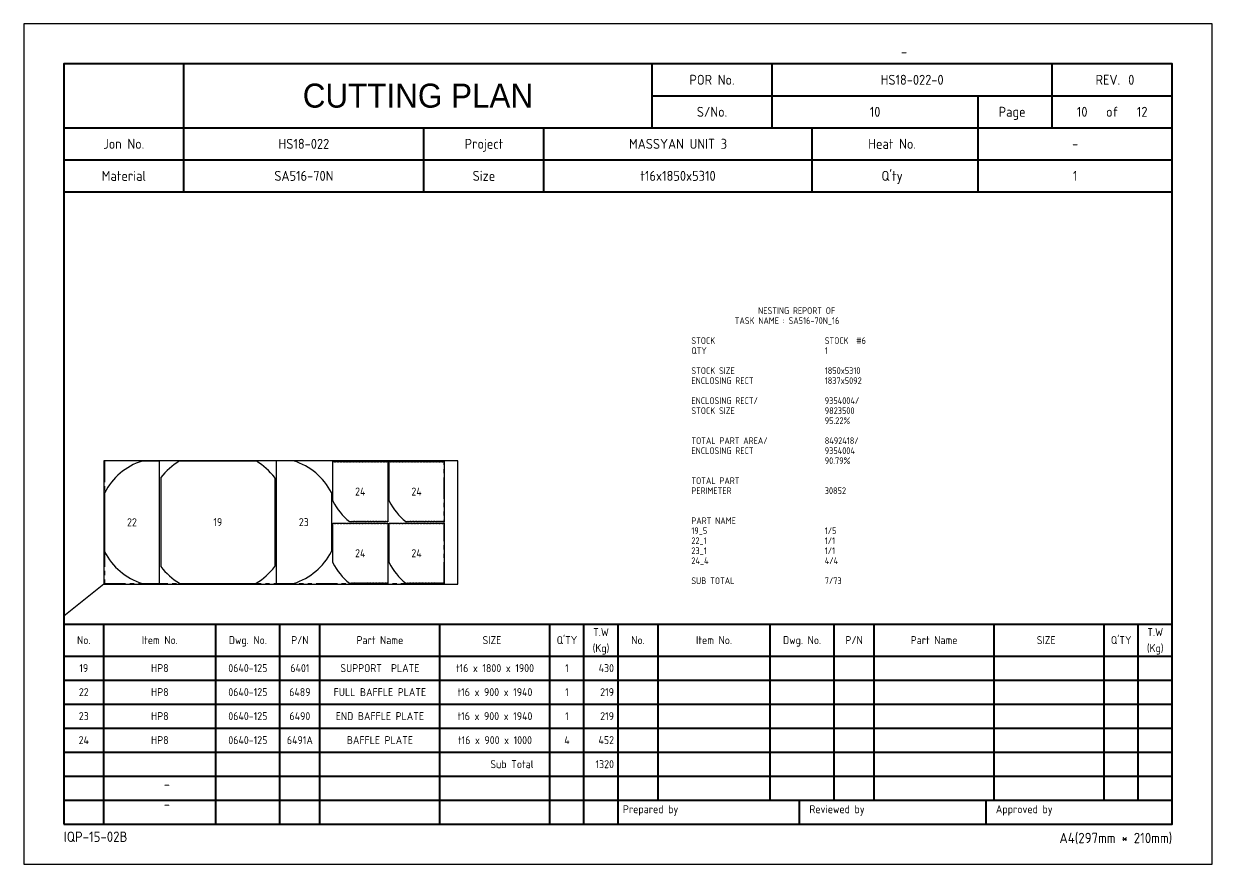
# Model space of a CAD drawing. Header units: millimetres. Extents: x -47360 to 661737, y -45870 to 354580.
# Drawn here: x 400000 to 417820, y 20000 to 32600 of the extents above; entities that cross this region are included whole.
import ezdxf
from ezdxf.enums import TextEntityAlignment as Align

# ---------------------------------------------------------------- set-up
doc = ezdxf.new("R2010")
doc.units = ezdxf.units.MM
doc.header["$LTSCALE"] = 10
doc.linetypes.add('PHANTOM', pattern=[63.5, 31.75, -6.35, 6.35, -6.35, 6.35, -6.35])
for name, color, linetype in [('$ENCL_RECT_RESERVED_LAYER$', 4, 'PHANTOM'), ('19_5__016X1900X1800', 7, 'Continuous'), ('22_1__016X1940X900', 7, 'Continuous'), ('23_1__016X1940X900', 7, 'Continuous'), ('24_4__016X1000X900', 7, 'Continuous'), ('PART-LABEL', 6, 'Continuous'), ('STOCK', 3, 'Continuous'), ('SUMMARY', 4, 'Continuous'), ('T', 2, 'Continuous')]:
    doc.layers.add(name, color=color, linetype=linetype)
doc.layers.add('PAGE', color=9, linetype='Continuous', plot=False)
doc.layers.add('TITLE', color=15, linetype='Continuous', lineweight=40)
doc.styles.get("Standard").update_dxf_attribs({"font": 'isocp2.shx', "bigfont": 'whgtxt.shx'})

# ---------------------------------------------------------------- blocks, each defined once
blk = doc.blocks.new('CP00')
at = {"layer": 'PAGE'}
blk.add_line((20, 70), (10, 62), dxfattribs=at)
blk.add_lwpolyline([(0, 0), (297, 0), (297, 210), (0, 210)], close=True, dxfattribs=at)
at = {"layer": 'TITLE'}
for p, q in [((40, 184), (40, 200)), ((157, 184), (157, 200)), ((10, 184), (287, 184)), ((10, 168), (287, 168)), ((10, 60), (287, 60)), ((148.5, 16), (287, 16))]:
    blk.add_line(p, q, dxfattribs=at)
at = {"layer": 'TITLE', "color": 8}
for p, q in [((187, 184), (187, 200)), ((257, 184), (257, 192)), ((40, 168), (40, 184)), ((130, 168), (130, 184)), ((238.5, 168), (238.5, 184)), ((10, 176), (287, 176)), ((20, 10), (20, 60)), ((48, 10), (48, 60)), ((64, 10), (64, 60)), ((74, 10), (74, 60)), ((104, 10), (104, 60)), ((131.5, 10), (131.5, 60)), ((140, 10), (140, 60)), ((158.5, 16), (158.5, 60)), ((186.5, 16), (186.5, 60)), ((202.5, 16), (202.5, 60)), ((212.5, 16), (212.5, 60)), ((242.5, 16), (242.5, 60)), ((270, 16), (270, 60)), ((278.5, 16), (278.5, 60)), ((10, 52), (287, 52)), ((10, 46), (287, 46)), ((10, 40), (287, 40)), ((10, 34), (287, 34)), ((10, 28), (287, 28)), ((10, 22), (287, 22)), ((10, 16), (148.5, 16)), ((193.8, 16), (193.8, 10)), ((240.4, 16), (240.4, 10))]:
    blk.add_line(p, q, dxfattribs=at)
at = {"layer": 'TITLE', "color": 9}
for p, q in [((257, 192), (257, 200)), ((157, 192), (287, 192)), ((238.5, 184), (238.5, 192)), ((100, 168), (100, 184)), ((197, 168), (197, 184)), ((148.5, 10), (148.5, 60))]:
    blk.add_line(p, q, dxfattribs=at)
at = {"layer": 'TITLE', "color": 15}
blk.add_lwpolyline([(10, 10), (287, 10), (287, 200), (10, 200)], close=True, dxfattribs=at)
at = {"layer": 'PAGE', "color": 2}
blk.add_attdef('ATT_NESTINGPLANNO', text='', height=2.5, dxfattribs=at).set_placement((220, 203), align=Align.MIDDLE_CENTER)
for tag, p in [('ATT_OWNERITEMNO', (35, 7.09)), ('ATT_PARTNAME', (35, 2.09))]:
    blk.add_attdef(tag, text='', height=2.5, dxfattribs=at).set_placement(p, align=Align.MIDDLE_LEFT)
at = {"layer": 'TITLE', "color": 2}
for s, height, p in [('POR No.', 2.5, (172, 196)), ('S/No.', 2.5, (172, 188)), ('Page', 2.5, (247, 188)), ('of', 2.5, (272, 188)), ('Jon No.', 2.5, (25, 180)), ('Project', 2.5, (115, 180)), ('Heat No.', 2.5, (217, 180)), ('-', 2.5, (262.75, 180)), ('Material', 2.5, (25, 172)), ('Size', 2.5, (115, 172)), ("Q'ty", 2.5, (217, 172)), ('No.', 2, (15, 56)), ('Item No.', 2, (34, 56)), ('Dwg. No.', 2, (56, 56)), ('P/N', 2, (69, 56)), ('Part Name', 2, (89, 56)), ('SIZE', 2, (117, 56)), ("Q'TY", 2, (135.75, 56)), ('T.W', 2, (144.25, 58)), ('No.', 2, (153.5, 56)), ('Item No.', 2, (172.5, 56)), ('Dwg. No.', 2, (194.5, 56)), ('P/N', 2, (207.5, 56)), ('Part Name', 2, (227.5, 56)), ('SIZE', 2, (255.5, 56)), ("Q'TY", 2, (274.25, 56)), ('T.W', 2, (282.75, 58)), ('(Kg)', 2, (144.25, 54)), ('(Kg)', 2, (282.75, 54))]:
    blk.add_text(s, height=height, dxfattribs=at).set_placement(p, align=Align.MIDDLE_CENTER)
blk.add_text('REV.', height=2.5, dxfattribs=at).set_placement((274, 196), align=Align.MIDDLE_RIGHT)
blk.add_text('0', height=2.5, dxfattribs=at).set_placement((276, 196), align=Align.MIDDLE_LEFT)
for s, height, p in [('Prepared by', 2, (149.73, 12.75)), ('Reviewed by', 2, (196.33, 12.75)), ('Approved by', 2, (242.93, 12.75)), ('IQP-15-02B', 2.594, (10, 5.57))]:
    blk.add_text(s, height=height, dxfattribs=at).set_placement(p)
blk.add_text('A4(297mm * 210mm)', height=2.5936, dxfattribs=at).set_placement((287, 5.26), align=Align.RIGHT)
at = {"layer": 'TITLE', "color": 3, "insert": (98.5, 192), "char_height": 6, "width": 59.896, "attachment_point": 5}
blk.add_mtext('{\\fHYHeadLine-Medium|b0|i0|c129|p18;CUTTING PLAN}', dxfattribs=at)
at = {"layer": 'TITLE', "color": 2}
for tag, height, p in [('ATT_PORNO', 2.5, (222, 196)), ('ATT_CUTTINGPLANNO', 2.5, (212.75, 188)), ('ATT_PAGENO', 2.5, (264.5, 188)), ('ATT_PAGESUBTOTAL', 2.5, (279.5, 188)), ('ATT_WONO', 2.5, (70, 180)), ('ATT_PROJECT', 2.5, (163.5, 180)), ('ATT_PORWEIGHT', 2, (278.5, 89)), ('ATT_NETWEIGHT', 2, (278.5, 83)), ('ATT_SAVEWEIGHT', 2, (278.5, 77)), ('ATT_SCRAPWEIGHT', 2, (278.5, 71)), ('ATT_CUTTING', 2, (278.5, 65))]:
    blk.add_attdef(tag, text='', height=height, dxfattribs=at).set_placement(p, align=Align.MIDDLE_CENTER)
at = {"layer": 'TITLE', "color": 3}
for tag, p in [('ATT_MATERIAL', (70, 172)), ('ATT_SIZE', (163.5, 172)), ('ATT_QTY', (262.75, 172))]:
    blk.add_attdef(tag, text='', height=2.5, dxfattribs=at).set_placement(p, align=Align.MIDDLE_CENTER)

msp = doc.modelspace()

# ---------------------------------------------------------------- linework, layer by layer
at = {"layer": '$ENCL_RECT_RESERVED_LAYER$'}
msp.add_lwpolyline([(401210, 24210), (406301.59, 24210), (406301.59, 26047.34), (401210, 26047.34)], close=True, dxfattribs=at)
at = {"layer": '19_5__016X1900X1800'}
for p, q in [((402339.53, 26047.34), (403479.7, 26047.34)), ((402054.18, 25788.71), (402054.18, 24468.63)), ((403765.06, 25788.71), (403765.06, 24468.63)), ((402339.53, 24210), (403479.7, 24210))]:
    msp.add_line(p, q, dxfattribs=at)
for centre, radius, start, end in [((402909.62, 25128.67), 1083, 122.160301, 141.954856), ((402339.53, 26035.34), 12, 89.999996, 122.160301), ((403479.7, 26035.34), 12, 57.839691, 89.999996), ((402909.62, 25128.67), 1083, 38.045144, 57.839691), ((402066.18, 25788.71), 12, 141.954856, 180), ((403753.06, 25788.71), 12, 0, 38.045144), ((402066.18, 24468.63), 12, 180, 218.045144), ((402909.62, 25128.67), 1083, 218.045144, 237.839699), ((402909.62, 25128.67), 1083, 302.160309, 321.954856), ((403753.06, 24468.63), 12, 321.954856, 0), ((402339.53, 24222), 12, 237.839699, 270.000004), ((403479.7, 24222), 12, 270.000004, 302.160309)]:
    msp.add_arc(centre, radius, start, end, dxfattribs=at)
at = {"layer": '22_1__016X1940X900'}
for p, q in [((402034.18, 26043.34, 0), (401774.93, 26043.34, 0)), ((402034.18, 24210, 0), (402034.18, 26043.34, 0)), ((401210, 25568.44, 0), (401210, 24684.9, 0)), ((401774.93, 24210, 0), (402034.18, 24210, 0))]:
    msp.add_line(p, q, dxfattribs=at)
for start, end in [(107.471013, 152.632296), (207.367704, 252.528987)]:
    msp.add_arc((402063.44, 25126.67, 0), 961, start, end, dxfattribs=at)
at = {"layer": '23_1__016X1940X900'}
for p, q in [((404046.62, 26047.34, 0), (403785.06, 26047.34, 0)), ((403785.06, 26047.34, 0), (403785.06, 24210, 0)), ((404613.23, 25570.93, 0), (404613.23, 24686.41, 0)), ((403785.06, 24210, 0), (404046.62, 24210, 0))]:
    msp.add_line(p, q, dxfattribs=at)
for start, end in [(27.338722, 72.547285), (287.452723, 332.661286)]:
    msp.add_arc((403757.79, 25128.67, 0), 963, start, end, dxfattribs=at)
at = {"layer": '24_4__016X1000X900'}
for p, q in [((404633.23, 25446.44), (404633.23, 26039.26)), ((404633.23, 26039.26), (404650.39, 26039.26)), ((404662.39, 26039.26), (404672.61, 26039.26)), ((404684.61, 26039.26), (404694.84, 26039.26)), ((404706.84, 26039.26), (404717.06, 26039.26)), ((404729.06, 26039.26), (404739.29, 26039.26)), ((404751.29, 26039.26), (404761.51, 26039.26)), ((404773.51, 26039.26), (404783.74, 26039.26)), ((404795.74, 26039.26), (404805.96, 26039.26)), ((404817.96, 26039.26), (404828.19, 26039.26)), ((404840.19, 26039.26), (404850.41, 26039.26)), ((404862.41, 26039.26), (404872.64, 26039.26)), ((404884.64, 26039.26), (404894.86, 26039.26)), ((404906.86, 26039.26), (404917.09, 26039.26)), ((404929.09, 26039.26), (404939.31, 26039.26)), ((404951.31, 26039.26), (404961.54, 26039.26)), ((404973.54, 26039.26), (404983.76, 26039.26)), ((404995.76, 26039.26), (405005.99, 26039.26)), ((405017.99, 26039.26), (405028.21, 26039.26)), ((405040.21, 26039.26), (405050.44, 26039.26)), ((405062.44, 26039.26), (405072.66, 26039.26)), ((405084.66, 26039.26), (405094.89, 26039.26)), ((405106.89, 26039.26), (405117.11, 26039.26)), ((405129.11, 26039.26), (405139.34, 26039.26)), ((405151.34, 26039.26), (405161.56, 26039.26)), ((405173.56, 26039.26), (405183.79, 26039.26)), ((405195.79, 26039.26), (405206.01, 26039.26)), ((405218.01, 26039.26), (405228.24, 26039.26)), ((405240.24, 26039.26), (405250.46, 26039.26)), ((405262.46, 26039.26), (405272.69, 26039.26)), ((405284.69, 26039.26), (405294.91, 26039.26)), ((405306.91, 26039.26), (405317.14, 26039.26)), ((405329.14, 26039.26), (405339.36, 26039.26)), ((405351.36, 26039.26), (405361.59, 26039.26)), ((405373.59, 26039.26), (405383.81, 26039.26)), ((405395.81, 26039.26), (405406.04, 26039.26)), ((405418.04, 26039.26), (405428.26, 26039.26)), ((405440.26, 26039.26), (405457.41, 26039.26)), ((405457.41, 26039.26), (405457.41, 25134.63)), ((405477.41, 25446.44), (405477.41, 26039.26)), ((405477.41, 26039.26), (405494.56, 26039.26)), ((405506.56, 26039.26), (405516.79, 26039.26)), ((405528.79, 26039.26), (405539.01, 26039.26)), ((405551.01, 26039.26), (405561.24, 26039.26)), ((405573.24, 26039.26), (405583.46, 26039.26)), ((405595.46, 26039.26), (405605.69, 26039.26)), ((405617.69, 26039.26), (405627.91, 26039.26)), ((405639.91, 26039.26), (405650.14, 26039.26)), ((405662.14, 26039.26), (405672.36, 26039.26)), ((405684.36, 26039.26), (405694.59, 26039.26)), ((405706.59, 26039.26), (405716.81, 26039.26)), ((405728.81, 26039.26), (405739.04, 26039.26)), ((405751.04, 26039.26), (405761.26, 26039.26)), ((405773.26, 26039.26), (405783.49, 26039.26)), ((405795.49, 26039.26), (405805.71, 26039.26)), ((405817.71, 26039.26), (405827.94, 26039.26)), ((405839.94, 26039.26), (405850.16, 26039.26)), ((405862.16, 26039.26), (405872.39, 26039.26)), ((405884.39, 26039.26), (405894.61, 26039.26)), ((405906.61, 26039.26), (405916.84, 26039.26)), ((405928.84, 26039.26), (405939.06, 26039.26)), ((405951.06, 26039.26), (405961.29, 26039.26)), ((405973.29, 26039.26), (405983.51, 26039.26)), ((405995.51, 26039.26), (406005.74, 26039.26)), ((406017.74, 26039.26), (406027.96, 26039.26)), ((406039.96, 26039.26), (406050.19, 26039.26)), ((406062.19, 26039.26), (406072.41, 26039.26)), ((406084.41, 26039.26), (406094.64, 26039.26)), ((406106.64, 26039.26), (406116.86, 26039.26)), ((406128.86, 26039.26), (406139.09, 26039.26)), ((406151.09, 26039.26), (406161.31, 26039.26)), ((406173.31, 26039.26), (406183.54, 26039.26)), ((406195.54, 26039.26), (406205.76, 26039.26)), ((406217.76, 26039.26), (406227.99, 26039.26)), ((406239.99, 26039.26), (406250.21, 26039.26)), ((406262.21, 26039.26), (406272.44, 26039.26)), ((406284.44, 26039.26), (406301.59, 26039.26)), ((406301.59, 26039.26), (406301.59, 25134.63)), ((404905.97, 25134.63), (404890.86, 25134.63)), ((404928.2, 25134.63), (404917.97, 25134.63)), ((404950.42, 25134.63), (404940.2, 25134.63)), ((404972.65, 25134.63), (404962.42, 25134.63)), ((404994.87, 25134.63), (404984.65, 25134.63)), ((405017.1, 25134.63), (405006.87, 25134.63)), ((405039.32, 25134.63), (405029.1, 25134.63)), ((405061.55, 25134.63), (405051.32, 25134.63)), ((405083.77, 25134.63), (405073.55, 25134.63)), ((405106, 25134.63), (405095.77, 25134.63)), ((405128.22, 25134.63), (405118, 25134.63)), ((405150.45, 25134.63), (405140.22, 25134.63)), ((405172.67, 25134.63), (405162.45, 25134.63)), ((405194.9, 25134.63), (405184.67, 25134.63)), ((405217.12, 25134.63), (405206.9, 25134.63)), ((405239.35, 25134.63), (405229.12, 25134.63)), ((405261.57, 25134.63), (405251.35, 25134.63)), ((405283.8, 25134.63), (405273.57, 25134.63)), ((405306.02, 25134.63), (405295.8, 25134.63)), ((405328.25, 25134.63), (405318.02, 25134.63)), ((405350.47, 25134.63), (405340.25, 25134.63)), ((405372.7, 25134.63), (405362.47, 25134.63)), ((405394.92, 25134.63), (405384.7, 25134.63)), ((405417.15, 25134.63), (405406.92, 25134.63)), ((405439.37, 25134.63), (405429.15, 25134.63)), ((405457.41, 25134.63), (405451.37, 25134.63)), ((405750.15, 25134.63), (405735.04, 25134.63)), ((405772.38, 25134.63), (405762.15, 25134.63)), ((405794.6, 25134.63), (405784.38, 25134.63)), ((405816.83, 25134.63), (405806.6, 25134.63)), ((405839.05, 25134.63), (405828.83, 25134.63)), ((405861.28, 25134.63), (405851.05, 25134.63)), ((405883.5, 25134.63), (405873.28, 25134.63)), ((405905.73, 25134.63), (405895.5, 25134.63)), ((405927.95, 25134.63), (405917.73, 25134.63)), ((405950.18, 25134.63), (405939.95, 25134.63)), ((405972.4, 25134.63), (405962.18, 25134.63)), ((405994.63, 25134.63), (405984.4, 25134.63)), ((406016.85, 25134.63), (406006.63, 25134.63)), ((406039.08, 25134.63), (406028.85, 25134.63)), ((406061.3, 25134.63), (406051.08, 25134.63)), ((406083.53, 25134.63), (406073.3, 25134.63)), ((406105.75, 25134.63), (406095.53, 25134.63)), ((406127.98, 25134.63), (406117.75, 25134.63)), ((406150.2, 25134.63), (406139.98, 25134.63)), ((406172.43, 25134.63), (406162.2, 25134.63)), ((406194.65, 25134.63), (406184.43, 25134.63)), ((406216.88, 25134.63), (406206.65, 25134.63)), ((406239.1, 25134.63), (406228.88, 25134.63)), ((406261.33, 25134.63), (406251.1, 25134.63)), ((406283.55, 25134.63), (406273.33, 25134.63)), ((406301.59, 25134.63), (406295.55, 25134.63)), ((404633.23, 24521.81), (404633.23, 25114.63)), ((404633.23, 25114.63), (404650.39, 25114.63)), ((404662.39, 25114.63), (404672.61, 25114.63)), ((404684.61, 25114.63), (404694.84, 25114.63)), ((404706.84, 25114.63), (404717.06, 25114.63)), ((404729.06, 25114.63), (404739.29, 25114.63)), ((404751.29, 25114.63), (404761.51, 25114.63)), ((404773.51, 25114.63), (404783.74, 25114.63)), ((404795.74, 25114.63), (404805.96, 25114.63)), ((404817.96, 25114.63), (404828.19, 25114.63)), ((404840.19, 25114.63), (404850.41, 25114.63)), ((404862.41, 25114.63), (404872.64, 25114.63)), ((404884.64, 25114.63), (404894.86, 25114.63)), ((404906.86, 25114.63), (404917.09, 25114.63)), ((404929.09, 25114.63), (404939.31, 25114.63)), ((404951.31, 25114.63), (404961.54, 25114.63)), ((404973.54, 25114.63), (404983.76, 25114.63)), ((404995.76, 25114.63), (405005.99, 25114.63)), ((405017.99, 25114.63), (405028.21, 25114.63)), ((405040.21, 25114.63), (405050.44, 25114.63)), ((405062.44, 25114.63), (405072.66, 25114.63)), ((405084.66, 25114.63), (405094.89, 25114.63)), ((405106.89, 25114.63), (405117.11, 25114.63)), ((405129.11, 25114.63), (405139.34, 25114.63)), ((405151.34, 25114.63), (405161.56, 25114.63)), ((405173.56, 25114.63), (405183.79, 25114.63)), ((405195.79, 25114.63), (405206.01, 25114.63)), ((405218.01, 25114.63), (405228.24, 25114.63)), ((405240.24, 25114.63), (405250.46, 25114.63)), ((405262.46, 25114.63), (405272.69, 25114.63)), ((405284.69, 25114.63), (405294.91, 25114.63)), ((405306.91, 25114.63), (405317.14, 25114.63)), ((405329.14, 25114.63), (405339.36, 25114.63)), ((405351.36, 25114.63), (405361.59, 25114.63)), ((405373.59, 25114.63), (405383.81, 25114.63)), ((405395.81, 25114.63), (405406.04, 25114.63)), ((405418.04, 25114.63), (405428.26, 25114.63)), ((405440.26, 25114.63), (405457.41, 25114.63)), ((405457.41, 25114.63), (405457.41, 24210)), ((405477.41, 24521.81), (405477.41, 25114.63)), ((405477.41, 25114.63), (405494.56, 25114.63)), ((405506.56, 25114.63), (405516.79, 25114.63)), ((405528.79, 25114.63), (405539.01, 25114.63)), ((405551.01, 25114.63), (405561.24, 25114.63)), ((405573.24, 25114.63), (405583.46, 25114.63)), ((405595.46, 25114.63), (405605.69, 25114.63)), ((405617.69, 25114.63), (405627.91, 25114.63)), ((405639.91, 25114.63), (405650.14, 25114.63)), ((405662.14, 25114.63), (405672.36, 25114.63)), ((405684.36, 25114.63), (405694.59, 25114.63)), ((405706.59, 25114.63), (405716.81, 25114.63)), ((405728.81, 25114.63), (405739.04, 25114.63)), ((405751.04, 25114.63), (405761.26, 25114.63)), ((405773.26, 25114.63), (405783.49, 25114.63)), ((405795.49, 25114.63), (405805.71, 25114.63)), ((405817.71, 25114.63), (405827.94, 25114.63)), ((405839.94, 25114.63), (405850.16, 25114.63)), ((405862.16, 25114.63), (405872.39, 25114.63)), ((405884.39, 25114.63), (405894.61, 25114.63)), ((405906.61, 25114.63), (405916.84, 25114.63)), ((405928.84, 25114.63), (405939.06, 25114.63)), ((405951.06, 25114.63), (405961.29, 25114.63)), ((405973.29, 25114.63), (405983.51, 25114.63)), ((405995.51, 25114.63), (406005.74, 25114.63)), ((406017.74, 25114.63), (406027.96, 25114.63)), ((406039.96, 25114.63), (406050.19, 25114.63)), ((406062.19, 25114.63), (406072.41, 25114.63)), ((406084.41, 25114.63), (406094.64, 25114.63)), ((406106.64, 25114.63), (406116.86, 25114.63)), ((406128.86, 25114.63), (406139.09, 25114.63)), ((406151.09, 25114.63), (406161.31, 25114.63)), ((406173.31, 25114.63), (406183.54, 25114.63)), ((406195.54, 25114.63), (406205.76, 25114.63)), ((406217.76, 25114.63), (406227.99, 25114.63)), ((406239.99, 25114.63), (406250.21, 25114.63)), ((406262.21, 25114.63), (406272.44, 25114.63)), ((406284.44, 25114.63), (406301.59, 25114.63)), ((406301.59, 25114.63), (406301.59, 24210)), ((404905.97, 24210), (404890.86, 24210)), ((404928.2, 24210), (404917.97, 24210)), ((404950.42, 24210), (404940.2, 24210)), ((404972.65, 24210), (404962.42, 24210)), ((404994.87, 24210), (404984.65, 24210)), ((405017.1, 24210), (405006.87, 24210)), ((405039.32, 24210), (405029.1, 24210)), ((405061.55, 24210), (405051.32, 24210)), ((405083.77, 24210), (405073.55, 24210)), ((405106, 24210), (405095.77, 24210)), ((405128.22, 24210), (405118, 24210)), ((405150.45, 24210), (405140.22, 24210)), ((405172.67, 24210), (405162.45, 24210)), ((405194.9, 24210), (405184.67, 24210)), ((405217.12, 24210), (405206.9, 24210)), ((405239.35, 24210), (405229.12, 24210)), ((405261.57, 24210), (405251.35, 24210)), ((405283.8, 24210), (405273.57, 24210)), ((405306.02, 24210), (405295.8, 24210)), ((405328.25, 24210), (405318.02, 24210)), ((405350.47, 24210), (405340.25, 24210)), ((405372.7, 24210), (405362.47, 24210)), ((405394.92, 24210), (405384.7, 24210)), ((405417.15, 24210), (405406.92, 24210)), ((405439.37, 24210), (405429.15, 24210)), ((405457.41, 24210), (405451.37, 24210)), ((405750.15, 24210), (405735.04, 24210)), ((405772.38, 24210), (405762.15, 24210)), ((405794.6, 24210), (405784.38, 24210)), ((405816.83, 24210), (405806.6, 24210)), ((405839.05, 24210), (405828.83, 24210)), ((405861.28, 24210), (405851.05, 24210)), ((405883.5, 24210), (405873.28, 24210)), ((405905.73, 24210), (405895.5, 24210)), ((405927.95, 24210), (405917.73, 24210)), ((405950.18, 24210), (405939.95, 24210)), ((405972.4, 24210), (405962.18, 24210)), ((405994.63, 24210), (405984.4, 24210)), ((406016.85, 24210), (406006.63, 24210)), ((406039.08, 24210), (406028.85, 24210)), ((406061.3, 24210), (406051.08, 24210)), ((406083.53, 24210), (406073.3, 24210)), ((406105.75, 24210), (406095.53, 24210)), ((406127.98, 24210), (406117.75, 24210)), ((406150.2, 24210), (406139.98, 24210)), ((406172.43, 24210), (406162.2, 24210)), ((406194.65, 24210), (406184.43, 24210)), ((406216.88, 24210), (406206.65, 24210)), ((406239.1, 24210), (406228.88, 24210)), ((406261.33, 24210), (406251.1, 24210)), ((406283.55, 24210), (406273.33, 24210)), ((406301.59, 24210), (406295.55, 24210))]:
    msp.add_line(p, q, dxfattribs=at)
for centre, radius, start, end in [((404656.39, 26039.26), 6, 179.996427, 0.003573), ((404678.61, 26039.26), 6, 179.996615, 0.003385), ((404700.84, 26039.26), 6, 179.996803, 0.003197), ((404723.06, 26039.26), 6, 179.996992, 0.003008), ((404745.29, 26039.26), 6, 179.99718, 0.00282), ((404767.51, 26039.26), 6, 179.997368, 0.002632), ((404789.74, 26039.26), 6, 179.997556, 0.002444), ((404811.96, 26039.26), 6, 179.997744, 0.002256), ((404834.19, 26039.26), 6, 179.997932, 0.002068), ((404856.41, 26039.26), 6, 179.99812, 0.00188), ((404878.64, 26039.26), 6, 179.998308, 0.001692), ((404900.86, 26039.26), 6, 179.998496, 0.001504), ((404923.09, 26039.26), 6, 179.998684, 0.001316), ((404945.31, 26039.26), 6, 179.998872, 0.001128), ((404967.54, 26039.26), 6, 179.996051, 0.003949), ((404989.76, 26039.26), 6, 179.996239, 0.003761), ((405011.99, 26039.26), 6, 179.996427, 0.003573), ((405034.21, 26039.26), 6, 179.996615, 0.003385), ((405056.44, 26039.26), 6, 179.996803, 0.003197), ((405078.66, 26039.26), 6, 179.996992, 0.003008), ((405100.89, 26039.26), 6, 179.99718, 0.00282), ((405123.11, 26039.26), 6, 179.997368, 0.002632), ((405145.34, 26039.26), 6, 179.997556, 0.002444), ((405167.56, 26039.26), 6, 179.997744, 0.002256), ((405189.79, 26039.26), 6, 179.997932, 0.002068), ((405212.01, 26039.26), 6, 179.99812, 0.00188), ((405234.24, 26039.26), 6, 179.998308, 0.001692), ((405256.46, 26039.26), 6, 179.998496, 0.001504), ((405278.69, 26039.26), 6, 179.998684, 0.001316), ((405300.91, 26039.26), 6, 179.998872, 0.001128), ((405323.14, 26039.26), 6, 179.99906, 0.00094), ((405345.36, 26039.26), 6, 179.999248, 0.000752), ((405367.59, 26039.26), 6, 179.999436, 0.000564), ((405389.81, 26039.26), 6, 179.999624, 0.000376), ((405412.04, 26039.26), 6, 179.999812, 0.000188), ((405434.26, 26039.26), 6, 180, 0), ((405500.56, 26039.26), 6, 179.996427, 0.003573), ((405522.79, 26039.26), 6, 179.996615, 0.003385), ((405545.01, 26039.26), 6, 179.996803, 0.003197), ((405567.24, 26039.26), 6, 179.996992, 0.003008), ((405589.46, 26039.26), 6, 179.99718, 0.00282), ((405611.69, 26039.26), 6, 179.997368, 0.002632), ((405633.91, 26039.26), 6, 179.997556, 0.002444), ((405656.14, 26039.26), 6, 179.997744, 0.002256), ((405678.36, 26039.26), 6, 179.997932, 0.002068), ((405700.59, 26039.26), 6, 179.99812, 0.00188), ((405722.81, 26039.26), 6, 179.998308, 0.001692), ((405745.04, 26039.26), 6, 179.998496, 0.001504), ((405767.26, 26039.26), 6, 179.998684, 0.001316), ((405789.49, 26039.26), 6, 179.998872, 0.001128), ((405811.71, 26039.26), 6, 179.996051, 0.003949), ((405833.94, 26039.26), 6, 179.996239, 0.003761), ((405856.16, 26039.26), 6, 179.996427, 0.003573), ((405878.39, 26039.26), 6, 179.996615, 0.003385), ((405900.61, 26039.26), 6, 179.996803, 0.003197), ((405922.84, 26039.26), 6, 179.996992, 0.003008), ((405945.06, 26039.26), 6, 179.99718, 0.00282), ((405967.29, 26039.26), 6, 179.997368, 0.002632), ((405989.51, 26039.26), 6, 179.997556, 0.002444), ((406011.74, 26039.26), 6, 179.997744, 0.002256), ((406033.96, 26039.26), 6, 179.997932, 0.002068), ((406056.19, 26039.26), 6, 179.99812, 0.00188), ((406078.41, 26039.26), 6, 179.998308, 0.001692), ((406100.64, 26039.26), 6, 179.998496, 0.001504), ((406122.86, 26039.26), 6, 179.998684, 0.001316), ((406145.09, 26039.26), 6, 179.998872, 0.001128), ((406167.31, 26039.26), 6, 179.99906, 0.00094), ((406189.54, 26039.26), 6, 179.999248, 0.000752), ((406211.76, 26039.26), 6, 179.999436, 0.000564), ((406233.99, 26039.26), 6, 179.999624, 0.000376), ((406256.21, 26039.26), 6, 179.999812, 0.000188), ((406278.44, 26039.26), 6, 180, 0), ((404645.23, 25446.44), 12, 180, 207.54358), ((405486.67, 25885.28), 961, 207.54358, 231.109345), ((405489.41, 25446.44), 12, 180, 207.54358), ((406330.85, 25885.28), 961, 207.54358, 231.109345), ((404890.86, 25146.63), 12, 231.109345, 270), ((404911.97, 25134.63), 6, 0.001504, 179.998496), ((404934.2, 25134.63), 6, 359.998684, 180.001316), ((404956.42, 25134.63), 6, 359.995863, 180.004137), ((404978.65, 25134.63), 6, 359.996051, 180.003949), ((405000.87, 25134.63), 6, 359.996239, 180.003761), ((405023.1, 25134.63), 6, 359.996427, 180.003573), ((405045.32, 25134.63), 6, 359.996615, 180.003385), ((405067.55, 25134.63), 6, 359.996803, 180.003197), ((405089.77, 25134.63), 6, 359.996992, 180.003008), ((405112, 25134.63), 6, 359.99718, 180.00282), ((405134.22, 25134.63), 6, 359.997368, 180.002632), ((405156.45, 25134.63), 6, 359.997556, 180.002444), ((405178.67, 25134.63), 6, 359.997744, 180.002256), ((405200.9, 25134.63), 6, 359.997932, 180.002068), ((405223.12, 25134.63), 6, 359.99812, 180.00188), ((405245.35, 25134.63), 6, 359.998308, 180.001692), ((405267.57, 25134.63), 6, 359.998496, 180.001504), ((405289.8, 25134.63), 6, 359.998684, 180.001316), ((405312.02, 25134.63), 6, 359.998872, 180.001128), ((405334.25, 25134.63), 6, 359.99906, 180.00094), ((405356.47, 25134.63), 6, 359.999248, 180.000752), ((405378.7, 25134.63), 6, 359.999436, 180.000564), ((405400.92, 25134.63), 6, 359.999624, 180.000376), ((405423.15, 25134.63), 6, 359.999812, 180.000188), ((405445.37, 25134.63), 6, 0, 180), ((405735.04, 25146.63), 12, 231.109345, 270), ((405756.15, 25134.63), 6, 0.001504, 179.998496), ((405778.38, 25134.63), 6, 359.998684, 180.001316), ((405800.6, 25134.63), 6, 359.995863, 180.004137), ((405822.83, 25134.63), 6, 359.996051, 180.003949), ((405845.05, 25134.63), 6, 359.996239, 180.003761), ((405867.28, 25134.63), 6, 359.996427, 180.003573), ((405889.5, 25134.63), 6, 359.996615, 180.003385), ((405911.73, 25134.63), 6, 359.996803, 180.003197), ((405933.95, 25134.63), 6, 359.996992, 180.003008), ((405956.18, 25134.63), 6, 359.99718, 180.00282), ((405978.4, 25134.63), 6, 359.997368, 180.002632), ((406000.63, 25134.63), 6, 359.997556, 180.002444), ((406022.85, 25134.63), 6, 359.997744, 180.002256), ((406045.08, 25134.63), 6, 359.997932, 180.002068), ((406067.3, 25134.63), 6, 359.99812, 180.00188), ((406089.53, 25134.63), 6, 359.998308, 180.001692), ((406111.75, 25134.63), 6, 359.998496, 180.001504), ((406133.98, 25134.63), 6, 359.998684, 180.001316), ((406156.2, 25134.63), 6, 359.998872, 180.001128), ((406178.43, 25134.63), 6, 359.99906, 180.00094), ((406200.65, 25134.63), 6, 359.999248, 180.000752), ((406222.88, 25134.63), 6, 359.999436, 180.000564), ((406245.1, 25134.63), 6, 359.999624, 180.000376), ((406267.33, 25134.63), 6, 359.999812, 180.000188), ((406289.55, 25134.63), 6, 0, 180), ((404656.39, 25114.63), 6, 179.996427, 0.003573), ((404678.61, 25114.63), 6, 179.996615, 0.003385), ((404700.84, 25114.63), 6, 179.996803, 0.003197), ((404723.06, 25114.63), 6, 179.996992, 0.003008), ((404745.29, 25114.63), 6, 179.99718, 0.00282), ((404767.51, 25114.63), 6, 179.997368, 0.002632), ((404789.74, 25114.63), 6, 179.997556, 0.002444), ((404811.96, 25114.63), 6, 179.997744, 0.002256), ((404834.19, 25114.63), 6, 179.997932, 0.002068), ((404856.41, 25114.63), 6, 179.99812, 0.00188), ((404878.64, 25114.63), 6, 179.998308, 0.001692), ((404900.86, 25114.63), 6, 179.998496, 0.001504), ((404923.09, 25114.63), 6, 179.998684, 0.001316), ((404945.31, 25114.63), 6, 179.998872, 0.001128), ((404967.54, 25114.63), 6, 179.996051, 0.003949), ((404989.76, 25114.63), 6, 179.996239, 0.003761), ((405011.99, 25114.63), 6, 179.996427, 0.003573), ((405034.21, 25114.63), 6, 179.996615, 0.003385), ((405056.44, 25114.63), 6, 179.996803, 0.003197), ((405078.66, 25114.63), 6, 179.996992, 0.003008), ((405100.89, 25114.63), 6, 179.99718, 0.00282), ((405123.11, 25114.63), 6, 179.997368, 0.002632), ((405145.34, 25114.63), 6, 179.997556, 0.002444), ((405167.56, 25114.63), 6, 179.997744, 0.002256), ((405189.79, 25114.63), 6, 179.997932, 0.002068), ((405212.01, 25114.63), 6, 179.99812, 0.00188), ((405234.24, 25114.63), 6, 179.998308, 0.001692), ((405256.46, 25114.63), 6, 179.998496, 0.001504), ((405278.69, 25114.63), 6, 179.998684, 0.001316), ((405300.91, 25114.63), 6, 179.998872, 0.001128), ((405323.14, 25114.63), 6, 179.99906, 0.00094), ((405345.36, 25114.63), 6, 179.999248, 0.000752), ((405367.59, 25114.63), 6, 179.999436, 0.000564), ((405389.81, 25114.63), 6, 179.999624, 0.000376), ((405412.04, 25114.63), 6, 179.999812, 0.000188), ((405434.26, 25114.63), 6, 180, 0), ((405500.56, 25114.63), 6, 179.996427, 0.003573), ((405522.79, 25114.63), 6, 179.996615, 0.003385), ((405545.01, 25114.63), 6, 179.996803, 0.003197), ((405567.24, 25114.63), 6, 179.996992, 0.003008), ((405589.46, 25114.63), 6, 179.99718, 0.00282), ((405611.69, 25114.63), 6, 179.997368, 0.002632), ((405633.91, 25114.63), 6, 179.997556, 0.002444), ((405656.14, 25114.63), 6, 179.997744, 0.002256), ((405678.36, 25114.63), 6, 179.997932, 0.002068), ((405700.59, 25114.63), 6, 179.99812, 0.00188), ((405722.81, 25114.63), 6, 179.998308, 0.001692), ((405745.04, 25114.63), 6, 179.998496, 0.001504), ((405767.26, 25114.63), 6, 179.998684, 0.001316), ((405789.49, 25114.63), 6, 179.998872, 0.001128), ((405811.71, 25114.63), 6, 179.996051, 0.003949), ((405833.94, 25114.63), 6, 179.996239, 0.003761), ((405856.16, 25114.63), 6, 179.996427, 0.003573), ((405878.39, 25114.63), 6, 179.996615, 0.003385), ((405900.61, 25114.63), 6, 179.996803, 0.003197), ((405922.84, 25114.63), 6, 179.996992, 0.003008), ((405945.06, 25114.63), 6, 179.99718, 0.00282), ((405967.29, 25114.63), 6, 179.997368, 0.002632), ((405989.51, 25114.63), 6, 179.997556, 0.002444), ((406011.74, 25114.63), 6, 179.997744, 0.002256), ((406033.96, 25114.63), 6, 179.997932, 0.002068), ((406056.19, 25114.63), 6, 179.99812, 0.00188), ((406078.41, 25114.63), 6, 179.998308, 0.001692), ((406100.64, 25114.63), 6, 179.998496, 0.001504), ((406122.86, 25114.63), 6, 179.998684, 0.001316), ((406145.09, 25114.63), 6, 179.998872, 0.001128), ((406167.31, 25114.63), 6, 179.99906, 0.00094), ((406189.54, 25114.63), 6, 179.999248, 0.000752), ((406211.76, 25114.63), 6, 179.999436, 0.000564), ((406233.99, 25114.63), 6, 179.999624, 0.000376), ((406256.21, 25114.63), 6, 179.999812, 0.000188), ((406278.44, 25114.63), 6, 180, 0), ((404645.23, 24521.81), 12, 180, 207.54358), ((405486.67, 24960.65), 961, 207.54358, 231.109345), ((405489.41, 24521.81), 12, 180, 207.54358), ((406330.85, 24960.65), 961, 207.54358, 231.109345), ((404890.86, 24222), 12, 231.109345, 270), ((404911.97, 24210), 6, 0.001504, 179.998496), ((404934.2, 24210), 6, 359.998684, 180.001316), ((404956.42, 24210), 6, 359.995863, 180.004137), ((404978.65, 24210), 6, 359.996051, 180.003949), ((405000.87, 24210), 6, 359.996239, 180.003761), ((405023.1, 24210), 6, 359.996427, 180.003573), ((405045.32, 24210), 6, 359.996615, 180.003385), ((405067.55, 24210), 6, 359.996803, 180.003197), ((405089.77, 24210), 6, 359.996992, 180.003008), ((405112, 24210), 6, 359.99718, 180.00282), ((405134.22, 24210), 6, 359.997368, 180.002632), ((405156.45, 24210), 6, 359.997556, 180.002444), ((405178.67, 24210), 6, 359.997744, 180.002256), ((405200.9, 24210), 6, 359.997932, 180.002068), ((405223.12, 24210), 6, 359.99812, 180.00188), ((405245.35, 24210), 6, 359.998308, 180.001692), ((405267.57, 24210), 6, 359.998496, 180.001504), ((405289.8, 24210), 6, 359.998684, 180.001316), ((405312.02, 24210), 6, 359.998872, 180.001128), ((405334.25, 24210), 6, 359.99906, 180.00094), ((405356.47, 24210), 6, 359.999248, 180.000752), ((405378.7, 24210), 6, 359.999436, 180.000564), ((405400.92, 24210), 6, 359.999624, 180.000376), ((405423.15, 24210), 6, 359.999812, 180.000188), ((405445.37, 24210), 6, 0, 180), ((405735.04, 24222), 12, 231.109345, 270), ((405756.15, 24210), 6, 0.001504, 179.998496), ((405778.38, 24210), 6, 359.998684, 180.001316), ((405800.6, 24210), 6, 359.995863, 180.004137), ((405822.83, 24210), 6, 359.996051, 180.003949), ((405845.05, 24210), 6, 359.996239, 180.003761), ((405867.28, 24210), 6, 359.996427, 180.003573), ((405889.5, 24210), 6, 359.996615, 180.003385), ((405911.73, 24210), 6, 359.996803, 180.003197), ((405933.95, 24210), 6, 359.996992, 180.003008), ((405956.18, 24210), 6, 359.99718, 180.00282), ((405978.4, 24210), 6, 359.997368, 180.002632), ((406000.63, 24210), 6, 359.997556, 180.002444), ((406022.85, 24210), 6, 359.997744, 180.002256), ((406045.08, 24210), 6, 359.997932, 180.002068), ((406067.3, 24210), 6, 359.99812, 180.00188), ((406089.53, 24210), 6, 359.998308, 180.001692), ((406111.75, 24210), 6, 359.998496, 180.001504), ((406133.98, 24210), 6, 359.998684, 180.001316), ((406156.2, 24210), 6, 359.998872, 180.001128), ((406178.43, 24210), 6, 359.99906, 180.00094), ((406200.65, 24210), 6, 359.999248, 180.000752), ((406222.88, 24210), 6, 359.999436, 180.000564), ((406245.1, 24210), 6, 359.999624, 180.000376), ((406267.33, 24210), 6, 359.999812, 180.000188), ((406289.55, 24210), 6, 0, 180)]:
    msp.add_arc(centre, radius, start, end, dxfattribs=at)
at = {"layer": 'STOCK'}
msp.add_lwpolyline([(401200, 24200), (406510, 24200), (406510, 26050), (401200, 26050)], close=True, dxfattribs=at)

# ---------------------------------------------------------------- block references
ref = msp.add_blockref('CP00', (400000, 20000), dxfattribs=dict(xscale=60, yscale=60, zscale=60))
ref.add_attrib('ATT_WONO', 'HS18-022', dxfattribs={"layer": 'TITLE', "color": 2, "height": 150}).set_placement((404200, 30800), align=Align.MIDDLE_CENTER)
ref.add_attrib('ATT_PROJECT', 'MASSYAN UNIT 3', dxfattribs={"layer": 'TITLE', "color": 2, "height": 150}).set_placement((409810, 30800), align=Align.MIDDLE_CENTER)
ref.add_attrib('ATT_PORNO', 'HS18-022-0', dxfattribs={"layer": 'TITLE', "color": 2, "height": 150}).set_placement((413320, 31760), align=Align.MIDDLE_CENTER)
ref.add_attrib('ATT_OWNERITEMNO', '-', dxfattribs={"layer": 'PAGE', "color": 2, "height": 150}).set_placement((402100, 21200), align=Align.MIDDLE_LEFT)
ref.add_attrib('ATT_PARTNAME', '-', dxfattribs={"layer": 'PAGE', "color": 2, "height": 150}).set_placement((402100, 20900), align=Align.MIDDLE_LEFT)
ref.add_attrib('ATT_MATERIAL', 'SA516-70N', dxfattribs={"layer": 'TITLE', "color": 3, "height": 150}).set_placement((404200, 30320), align=Align.MIDDLE_CENTER)
ref.add_attrib('ATT_SIZE', 't16x1850x5310', dxfattribs={"layer": 'TITLE', "color": 3, "height": 150}).set_placement((409810, 30320), align=Align.MIDDLE_CENTER)
ref.add_attrib('ATT_QTY', '1', dxfattribs={"layer": 'TITLE', "color": 3, "height": 150}).set_placement((415765, 30320), align=Align.MIDDLE_CENTER)
ref.add_attrib('ATT_NESTINGPLANNO', '-', dxfattribs={"layer": 'PAGE', "color": 2, "height": 150}).set_placement((413200, 32180), align=Align.MIDDLE_CENTER)
ref.add_attrib('ATT_CUTTINGPLANNO', '10', dxfattribs={"layer": 'TITLE', "color": 2, "height": 150}).set_placement((412765, 31280), align=Align.MIDDLE_CENTER)
ref.add_attrib('ATT_PAGENO', '10', dxfattribs={"layer": 'TITLE', "color": 2, "height": 150}).set_placement((415870, 31280), align=Align.MIDDLE_CENTER)
ref.add_attrib('ATT_PAGESUBTOTAL', '12', dxfattribs={"layer": 'TITLE', "color": 2, "height": 150}).set_placement((416770, 31280), align=Align.MIDDLE_CENTER)

# ---------------------------------------------------------------- texts
at = {"layer": 'PART-LABEL'}
for s, p in [('24', (405045.32, 25586.95)), ('24', (405889.5, 25586.95)), ('22', (401622.09, 25126.67)), ('19', (402909.62, 25128.67)), ('23', (404199.15, 25128.67)), ('24', (405045.32, 24662.32)), ('24', (405889.5, 24662.32))]:
    msp.add_text(s, height=120, dxfattribs=at).set_placement(p, align=Align.MIDDLE_CENTER)
at = {"layer": 'SUMMARY'}
for s, p in [('NESTING REPORT OF', (411010, 28250)), ('TASK NAME : SA516-70N_16', (410660, 28100)), ('STOCK ', (410010, 27800)), ('STOCK  #6', (412010, 27800)), ('QTY', (410010, 27650)), ('1', (412010, 27650)), ('STOCK SIZE', (410010, 27350)), ('1850x5310', (412010, 27350)), ('ENCLOSING RECT', (410010, 27200)), ('1837x5092', (412010, 27200)), ('ENCLOSING RECT/', (410010, 26900)), ('9354004/', (412010, 26900)), ('STOCK SIZE', (410010, 26750)), ('9823500', (412010, 26750)), ('95.22%', (412010, 26600)), ('TOTAL PART AREA/', (410010, 26300)), ('8492418/', (412010, 26300)), ('ENCLOSING RECT', (410010, 26150)), ('9354004', (412010, 26150)), ('90.79%', (412010, 26000)), ('TOTAL PART', (410010, 25700)), ('PERIMETER', (410010, 25550)), ('30852', (412010, 25550)), ('PART NAME', (410010, 25100)), ('19_5', (410010, 24950)), ('1/5', (412010, 24950)), ('22_1', (410010, 24800)), ('1/1', (412010, 24800)), ('23_1', (410010, 24650)), ('24_4', (410010, 24500)), ('1/1', (412010, 24650)), ('4/4', (412010, 24500)), ('SUB TOTAL', (410010, 24200)), ('7/73', (412010, 24200))]:
    msp.add_text(s, height=100, dxfattribs=at).set_placement(p)
at = {"layer": 'T'}
for s, p in [('19', (400900, 22880)), ('HP8', (402040, 22880)), ('0640-125', (403360, 22880)), ('6401', (404140, 22880)), ('SUPPORT  PLATE', (405340, 22880)), ('t16 x 1800 x 1900', (407065, 22880)), ('1', (408145, 22880)), ('22', (400900, 22520)), ('HP8', (402040, 22520)), ('0640-125', (403360, 22520)), ('6489', (404140, 22520)), ('FULL BAFFLE PLATE', (405340, 22520)), ('t16 x 900 x 1940', (407065, 22520)), ('1', (408145, 22520)), ('23', (400900, 22160)), ('HP8', (402040, 22160)), ('0640-125', (403360, 22160)), ('6490', (404140, 22160)), ('END BAFFLE PLATE', (405340, 22160)), ('t16 x 900 x 1940', (407065, 22160)), ('1', (408145, 22160)), ('24', (400900, 21800)), ('HP8', (402040, 21800)), ('0640-125', (403360, 21800)), ('6491A', (404140, 21800)), ('BAFFLE PLATE', (405340, 21800)), ('t16 x 900 x 1000', (407065, 21800)), ('4', (408145, 21800)), ('Sub Total', (407320, 21440))]:
    msp.add_text(s, height=120, dxfattribs=at).set_placement(p, align=Align.CENTER)
for s, p in [('430', (408850, 22880)), ('219', (408850, 22520)), ('219', (408850, 22160)), ('452', (408850, 21800)), ('1320', (408850, 21440))]:
    msp.add_text(s, height=120, dxfattribs=at).set_placement(p, align=Align.RIGHT)

doc.saveas('drawing.dxf')
